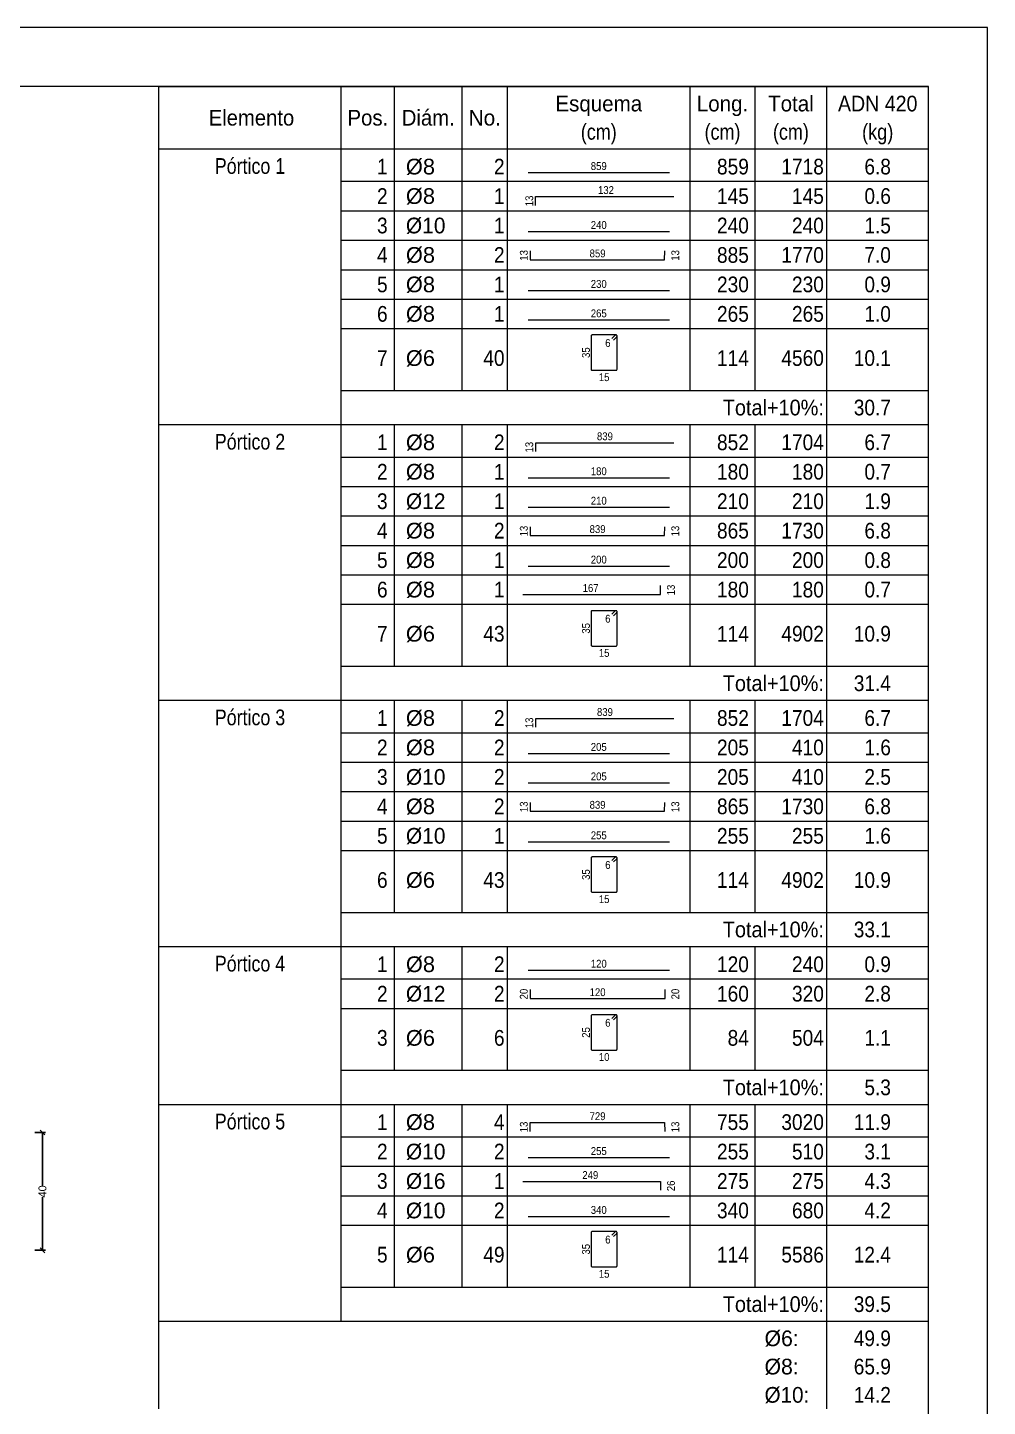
# Model space of a CAD drawing. Header units: millimetres. Extents: x 0 to 190, y -70 to 53.
# Drawn here: x 108.73 to 125.04, y -2.44 to 20.96 of the extents above; entities that cross this region are included whole.
import ezdxf
from ezdxf.enums import TextEntityAlignment as Align

# ---------------------------------------------------------------- set-up
doc = ezdxf.new("R2010")
doc.units = ezdxf.units.MM
for name, color, linetype, lineweight in [('DESPIECES_TABLA', 7, 'Continuous', 9), ('RECUAD_LIMITES', 2, 'Continuous', 0), ('RECUAD_MARCO', 1, 'Continuous', 20), ('SEC_COTAS_SEC_DIM_VIGA', 122, 'Continuous', 0), ('TABLAS', 1, 'Continuous', 9), ('TEXTO_TABLAS', 1, 'Continuous', 0), ('TEXTOS_COTAS_DESPIECES_TABLA', 1, 'Continuous', 0)]:
    doc.layers.add(name, color=color, linetype=linetype, lineweight=lineweight)
doc.styles.add('CYPETXT_0.2_romans', font='arial.ttf', dxfattribs={"height": 0.133333})
doc.styles.add('CYPETXT_romans', font='arial.ttf', dxfattribs={"height": 0.2})
doc.dimstyles.new('cype_oblique', dxfattribs={"dimtxt": 0.18, "dimasz": 0.18, "dimexe": 0.05, "dimexo": 0.05, "dimgap": 0, "dimtad": 0, "dimdec": 4, "dimzin": 0, "dimdsep": 46, "dimtxsty": 'CYPETXT_0.2_romans', "dimblk": 'OBLIQUE', "dimtsz": 0.04, "dimcen": 0.09, "dimadec": 0, "dimazin": 0, "dimtfac": 1, "dimtdec": 4, "dimtofl": 0, "dimtmove": 2, "dimatfit": 3, "dimfxl": 1, "dimtolj": 1, "dimtzin": 0, "dimarcsym": 0})

# ---------------------------------------------------------------- blocks, each defined once
blk = doc.blocks.new('*D454')
at = {"layer": 'Defpoints', "color": 0, "transparency": 16777216}
for p in [(108.807, 2.207), (108.984, 2.207), (108.807, 0.207)]:
    blk.add_point(p, dxfattribs=at)
at = {"layer": 'SEC_COTAS_SEC_DIM_VIGA', "color": 0, "lineweight": -2, "transparency": 16777216}
for p, q in [((108.857, 2.207), (109.034, 2.207)), ((109.024, 2.167), (108.944, 2.247)), ((108.984, 2.207), (108.984, 1.305)), ((108.984, 0.207), (108.984, 1.109)), ((109.024, 0.167), (108.944, 0.247)), ((108.857, 0.207), (109.034, 0.207))]:
    blk.add_line(p, q, dxfattribs=at)
at = {"layer": 'SEC_COTAS_SEC_DIM_VIGA', "color": 0, "transparency": 16777216, "insert": (108.984, 1.207), "char_height": 0.1333, "attachment_point": 5, "rotation": 90, "style": 'CYPETXT_0.2_romans'}
blk.add_mtext('\\A1;40', dxfattribs=at)
blk = doc.blocks.new('_OBLIQUE')
at = {"color": 0, "linetype": 'ByBlock', "lineweight": -2}
blk.add_line((-0.5, -0.5), (0.5, 0.5), dxfattribs=at)

msp = doc.modelspace()

# ---------------------------------------------------------------- linework, layer by layer
at = {"layer": 'DESPIECES_TABLA'}
for points in [[(117.23323, 18.50143), (119.63323, 18.50143)], [(117.36159, 17.94582), (117.36159, 18.09582), (119.70709, 18.09582)], [(117.23323, 17.50143), (119.63323, 17.50143)], [(117.26862, 17.17106), (117.26862, 17.02106), (119.55144, 17.02106), (119.55784, 17.17106)], [(117.23323, 16.50143), (119.63323, 16.50143)], [(117.23323, 16.00143), (119.63323, 16.00143)], [(118.68277, 15.65915), (118.7389, 15.71528), (118.74107, 15.71793), (118.74269, 15.72095), (118.74368, 15.72422), (118.74402, 15.72763), (118.74368, 15.73104), (118.74269, 15.73431), (118.74107, 15.73733), (118.7389, 15.73998), (118.73625, 15.74215), (118.73324, 15.74376), (118.72996, 15.74476), (118.72655, 15.74509), (118.32293, 15.74509), (118.31625, 15.74376), (118.31058, 15.73998), (118.30679, 15.73431), (118.30547, 15.72763), (118.30547, 15.16256), (118.30679, 15.15587), (118.31058, 15.15021), (118.31625, 15.14642), (118.32293, 15.14509), (118.72655, 15.14509), (118.73324, 15.14642), (118.7389, 15.15021), (118.74269, 15.15587), (118.74402, 15.16256), (118.74402, 15.72763), (118.74368, 15.73104), (118.74269, 15.73431), (118.74107, 15.73733), (118.7389, 15.73998), (118.73625, 15.74215), (118.73324, 15.74376), (118.72996, 15.74476), (118.72655, 15.74509), (118.72315, 15.74476), (118.71987, 15.74376), (118.71685, 15.74215), (118.7142, 15.73998), (118.65807, 15.68385)], [(117.36233, 13.7655), (117.36233, 13.9155), (119.707, 13.9155)], [(117.23323, 13.32143), (119.63323, 13.32143)], [(117.23323, 12.82143), (119.63323, 12.82143)], [(117.26862, 12.49106), (117.26862, 12.34106), (119.55129, 12.34106), (119.55784, 12.49106)], [(117.23323, 11.82143), (119.63323, 11.82143)], [(117.14093, 11.34076), (119.48321, 11.34076), (119.48321, 11.49076)], [(118.68277, 10.97915), (118.7389, 11.03528), (118.74107, 11.03793), (118.74269, 11.04095), (118.74368, 11.04422), (118.74402, 11.04763), (118.74368, 11.05104), (118.74269, 11.05431), (118.74107, 11.05733), (118.7389, 11.05998), (118.73625, 11.06215), (118.73324, 11.06376), (118.72996, 11.06476), (118.72655, 11.06509), (118.32293, 11.06509), (118.31625, 11.06376), (118.31058, 11.05998), (118.30679, 11.05431), (118.30547, 11.04763), (118.30547, 10.48256), (118.30679, 10.47587), (118.31058, 10.47021), (118.31625, 10.46642), (118.32293, 10.46509), (118.72655, 10.46509), (118.73324, 10.46642), (118.7389, 10.47021), (118.74269, 10.47587), (118.74402, 10.48256), (118.74402, 11.04763), (118.74368, 11.05104), (118.74269, 11.05431), (118.74107, 11.05733), (118.7389, 11.05998), (118.73625, 11.06215), (118.73324, 11.06376), (118.72996, 11.06476), (118.72655, 11.06509), (118.72315, 11.06476), (118.71987, 11.06376), (118.71685, 11.06215), (118.7142, 11.05998), (118.65807, 11.00385)], [(117.36233, 9.0855), (117.36233, 9.2355), (119.707, 9.2355)], [(117.23323, 8.64143), (119.63323, 8.64143)], [(117.23323, 8.14143), (119.63323, 8.14143)], [(117.26862, 7.81106), (117.26862, 7.66106), (119.55129, 7.66106), (119.55784, 7.81106)], [(117.23323, 7.14143), (119.63323, 7.14143)], [(118.68277, 6.79915), (118.7389, 6.85528), (118.74107, 6.85793), (118.74269, 6.86095), (118.74368, 6.86422), (118.74402, 6.86763), (118.74368, 6.87104), (118.74269, 6.87431), (118.74107, 6.87733), (118.7389, 6.87998), (118.73625, 6.88215), (118.73324, 6.88376), (118.72996, 6.88476), (118.72655, 6.88509), (118.32293, 6.88509), (118.31625, 6.88376), (118.31058, 6.87998), (118.30679, 6.87431), (118.30547, 6.86763), (118.30547, 6.30256), (118.30679, 6.29587), (118.31058, 6.29021), (118.31625, 6.28642), (118.32293, 6.28509), (118.72655, 6.28509), (118.73324, 6.28642), (118.7389, 6.29021), (118.74269, 6.29587), (118.74402, 6.30256), (118.74402, 6.86763), (118.74368, 6.87104), (118.74269, 6.87431), (118.74107, 6.87733), (118.7389, 6.87998), (118.73625, 6.88215), (118.73324, 6.88376), (118.72996, 6.88476), (118.72655, 6.88509), (118.72315, 6.88476), (118.71987, 6.88376), (118.71685, 6.88215), (118.7142, 6.87998), (118.65807, 6.82385)], [(117.23323, 4.96143), (119.63323, 4.96143)], [(117.26573, 4.63215), (117.26573, 4.48215), (119.56073, 4.48215), (119.56073, 4.63215)], [(118.68273, 4.11907), (118.73891, 4.17525), (118.74108, 4.17789), (118.7427, 4.18092), (118.74369, 4.1842), (118.74403, 4.18761), (118.74369, 4.19102), (118.7427, 4.19429), (118.74108, 4.19732), (118.73891, 4.19996), (118.73626, 4.20214), (118.73324, 4.20375), (118.72996, 4.20475), (118.72655, 4.20508), (118.32295, 4.20508), (118.31626, 4.20375), (118.31059, 4.19996), (118.3068, 4.19429), (118.30547, 4.18761), (118.30547, 3.62256), (118.3068, 3.61587), (118.31059, 3.6102), (118.31626, 3.60641), (118.32295, 3.60508), (118.72655, 3.60508), (118.73324, 3.60641), (118.73891, 3.6102), (118.7427, 3.61587), (118.74403, 3.62256), (118.74403, 4.18761), (118.74369, 4.19102), (118.7427, 4.19429), (118.74108, 4.19732), (118.73891, 4.19996), (118.73626, 4.20214), (118.73324, 4.20375), (118.72996, 4.20475), (118.72655, 4.20508), (118.72314, 4.20475), (118.71986, 4.20375), (118.71684, 4.20214), (118.71419, 4.19996), (118.65801, 4.14379)], [(117.26857, 2.22608), (117.26857, 2.37608), (119.55035, 2.37608), (119.55789, 2.22608)], [(117.23323, 1.78143), (119.63323, 1.78143)], [(117.14089, 1.37587), (119.48345, 1.37587), (119.48345, 1.22587)], [(117.23323, 0.78143), (119.63323, 0.78143)], [(118.68277, 0.43915), (118.7389, 0.49528), (118.74107, 0.49793), (118.74269, 0.50095), (118.74368, 0.50422), (118.74402, 0.50763), (118.74368, 0.51104), (118.74269, 0.51431), (118.74107, 0.51733), (118.7389, 0.51998), (118.73625, 0.52215), (118.73324, 0.52376), (118.72996, 0.52476), (118.72655, 0.52509), (118.32293, 0.52509), (118.31625, 0.52376), (118.31058, 0.51998), (118.30679, 0.51431), (118.30547, 0.50763), (118.30547, -0.05744), (118.30679, -0.06413), (118.31058, -0.06979), (118.31625, -0.07358), (118.32293, -0.07491), (118.72655, -0.07491), (118.73324, -0.07358), (118.7389, -0.06979), (118.74269, -0.06413), (118.74402, -0.05744), (118.74402, 0.50763), (118.74368, 0.51104), (118.74269, 0.51431), (118.74107, 0.51733), (118.7389, 0.51998), (118.73625, 0.52215), (118.73324, 0.52376), (118.72996, 0.52476), (118.72655, 0.52509), (118.72315, 0.52476), (118.71987, 0.52376), (118.71685, 0.52215), (118.7142, 0.51998), (118.65807, 0.46385)]]:
    msp.add_lwpolyline(points, dxfattribs=at)
at = {"layer": 'RECUAD_LIMITES'}
msp.add_lwpolyline([(65.63523, -21.03657), (125.03523, -21.03657), (125.03523, 20.96343), (65.63523, 20.96343), (65.63523, -21.03657)], close=True, dxfattribs=at)
at = {"layer": 'RECUAD_MARCO'}
msp.add_lwpolyline([(68.13523, -20.03657), (124.03523, -20.03657), (124.03523, 19.96343), (68.13523, 19.96343), (68.13523, -20.03657)], close=True, dxfattribs=at)
at = {"layer": 'TABLAS'}
for p, q in [((110.95923, 18.85343), (110.95923, 19.96343)), ((110.95923, 19.96343), (124.03523, 19.96343)), ((114.05923, 18.85343), (114.05923, 19.96343)), ((114.96323, 18.85343), (114.96323, 19.96343)), ((116.11123, 18.85343), (116.11123, 19.96343)), ((116.88323, 18.85343), (116.88323, 19.96343)), ((119.98323, 18.85343), (119.98323, 19.96343)), ((121.08723, 18.85343), (121.08723, 19.96343)), ((122.30723, 18.85343), (122.30723, 19.96343)), ((124.03523, 18.85343), (124.03523, 19.96343)), ((110.95923, 18.90343), (124.03523, 18.90343)), ((110.95923, 14.27343), (110.95923, 18.85343)), ((114.05923, 14.27343), (114.05923, 18.85343)), ((114.96323, 14.80343), (114.96323, 18.85343)), ((116.11123, 14.80343), (116.11123, 18.85343)), ((116.88323, 14.80343), (116.88323, 18.85343)), ((119.98323, 14.80343), (119.98323, 18.85343)), ((121.08723, 14.80343), (121.08723, 18.85343)), ((122.30723, 14.27343), (122.30723, 18.85343)), ((124.03523, 14.27343), (124.03523, 18.85343)), ((114.05923, 14.80343), (124.03523, 14.80343)), ((110.95923, 14.17343), (110.95923, 14.27343)), ((110.95923, 14.22343), (124.03523, 14.22343)), ((110.95923, 9.59343), (110.95923, 14.17343)), ((114.05923, 14.17343), (114.05923, 14.27343)), ((114.05923, 9.59343), (114.05923, 14.17343)), ((114.96323, 14.17343), (114.96323, 14.22343)), ((114.96323, 10.12343), (114.96323, 14.17343)), ((116.11123, 14.17343), (116.11123, 14.22343)), ((116.11123, 10.12343), (116.11123, 14.17343)), ((116.88323, 14.17343), (116.88323, 14.22343)), ((116.88323, 10.12343), (116.88323, 14.17343)), ((119.98323, 14.17343), (119.98323, 14.22343)), ((119.98323, 10.12343), (119.98323, 14.17343)), ((121.08723, 14.17343), (121.08723, 14.22343)), ((121.08723, 10.12343), (121.08723, 14.17343)), ((122.30723, 14.17343), (122.30723, 14.27343)), ((122.30723, 9.59343), (122.30723, 14.17343)), ((124.03523, 14.17343), (124.03523, 14.27343)), ((124.03523, 9.59343), (124.03523, 14.17343)), ((114.05923, 10.12343), (124.03523, 10.12343)), ((110.95923, 9.49343), (110.95923, 9.59343)), ((110.95923, 9.54343), (124.03523, 9.54343)), ((110.95923, 5.41343), (110.95923, 9.49343)), ((114.05923, 9.49343), (114.05923, 9.59343)), ((114.05923, 5.41343), (114.05923, 9.49343)), ((114.96323, 9.49343), (114.96323, 9.54343)), ((114.96323, 5.94343), (114.96323, 9.49343)), ((116.11123, 9.49343), (116.11123, 9.54343)), ((116.11123, 5.94343), (116.11123, 9.49343)), ((116.88323, 9.49343), (116.88323, 9.54343)), ((116.88323, 5.94343), (116.88323, 9.49343)), ((119.98323, 9.49343), (119.98323, 9.54343)), ((119.98323, 5.94343), (119.98323, 9.49343)), ((121.08723, 9.49343), (121.08723, 9.54343)), ((121.08723, 5.94343), (121.08723, 9.49343)), ((122.30723, 9.49343), (122.30723, 9.59343)), ((122.30723, 5.41343), (122.30723, 9.49343)), ((124.03523, 9.49343), (124.03523, 9.59343)), ((124.03523, 5.41343), (124.03523, 9.49343)), ((114.05923, 5.94343), (124.03523, 5.94343)), ((110.95923, 5.31343), (110.95923, 5.41343)), ((114.05923, 5.31343), (114.05923, 5.41343)), ((122.30723, 5.31343), (122.30723, 5.41343)), ((124.03523, 5.31343), (124.03523, 5.41343)), ((110.95923, 5.36343), (124.03523, 5.36343)), ((110.95923, 2.73343), (110.95923, 5.31343)), ((114.05923, 2.73343), (114.05923, 5.31343)), ((114.96323, 5.31343), (114.96323, 5.36343)), ((114.96323, 3.26343), (114.96323, 5.31343)), ((116.11123, 5.31343), (116.11123, 5.36343)), ((116.11123, 3.26343), (116.11123, 5.31343)), ((116.88323, 5.31343), (116.88323, 5.36343)), ((116.88323, 3.26343), (116.88323, 5.31343)), ((119.98323, 5.31343), (119.98323, 5.36343)), ((119.98323, 3.26343), (119.98323, 5.31343)), ((121.08723, 5.31343), (121.08723, 5.36343)), ((121.08723, 3.26343), (121.08723, 5.31343)), ((122.30723, 2.73343), (122.30723, 5.31343)), ((124.03523, 2.73343), (124.03523, 5.31343)), ((114.05923, 3.26343), (124.03523, 3.26343)), ((110.95923, 2.63343), (110.95923, 2.73343)), ((110.95923, 2.68343), (124.03523, 2.68343)), ((110.95923, -0.94657), (110.95923, 2.63343)), ((114.05923, 2.63343), (114.05923, 2.73343)), ((114.05923, -0.94657), (114.05923, 2.63343)), ((114.96323, 2.63343), (114.96323, 2.68343)), ((114.96323, -0.41657), (114.96323, 2.63343)), ((116.11123, 2.63343), (116.11123, 2.68343)), ((116.11123, -0.41657), (116.11123, 2.63343)), ((116.88323, 2.63343), (116.88323, 2.68343)), ((116.88323, -0.41657), (116.88323, 2.63343)), ((119.98323, 2.63343), (119.98323, 2.68343)), ((119.98323, -0.41657), (119.98323, 2.63343)), ((121.08723, 2.63343), (121.08723, 2.68343)), ((121.08723, -0.41657), (121.08723, 2.63343)), ((122.30723, 2.63343), (122.30723, 2.73343)), ((122.30723, -0.94657), (122.30723, 2.63343)), ((124.03523, 2.63343), (124.03523, 2.73343)), ((124.03523, -0.94657), (124.03523, 2.63343)), ((114.05923, -0.41657), (124.03523, -0.41657)), ((110.95923, -1.04657), (110.95923, -0.94657)), ((110.95923, -0.99657), (124.03523, -0.99657)), ((110.95923, -1.52657), (110.95923, -1.04657)), ((114.05923, -0.99657), (114.05923, -0.94657)), ((122.30723, -1.04657), (122.30723, -0.94657)), ((122.30723, -1.52657), (122.30723, -1.04657)), ((124.03523, -1.04657), (124.03523, -0.94657)), ((124.03523, -1.52657), (124.03523, -1.04657)), ((110.95923, -2.00657), (110.95923, -1.52657)), ((122.30723, -2.00657), (122.30723, -1.52657)), ((124.03523, -2.00657), (124.03523, -1.52657)), ((110.95923, -2.48657), (110.95923, -2.00657)), ((122.30723, -2.48657), (122.30723, -2.00657)), ((124.03523, -2.48657), (124.03523, -2.00657))]:
    msp.add_line(p, q, dxfattribs=at)
at = {"layer": 'TEXTO_TABLAS'}
for p, q in [((114.05923, 18.35343), (124.03523, 18.35343)), ((114.05923, 17.85343), (124.03523, 17.85343)), ((114.05923, 17.35343), (124.03523, 17.35343)), ((114.05923, 16.85343), (124.03523, 16.85343)), ((114.05923, 16.35343), (124.03523, 16.35343)), ((114.05923, 15.85343), (124.03523, 15.85343)), ((114.05923, 13.67343), (124.03523, 13.67343)), ((114.05923, 13.17343), (124.03523, 13.17343)), ((114.05923, 12.67343), (124.03523, 12.67343)), ((114.05923, 12.17343), (124.03523, 12.17343)), ((114.05923, 11.67343), (124.03523, 11.67343)), ((114.05923, 11.17343), (124.03523, 11.17343)), ((114.05923, 8.99343), (124.03523, 8.99343)), ((114.05923, 8.49343), (124.03523, 8.49343)), ((114.05923, 7.99343), (124.03523, 7.99343)), ((114.05923, 7.49343), (124.03523, 7.49343)), ((114.05923, 6.99343), (124.03523, 6.99343)), ((114.05923, 4.81343), (124.03523, 4.81343)), ((114.05923, 4.31343), (124.03523, 4.31343)), ((114.05923, 2.13343), (124.03523, 2.13343)), ((114.05923, 1.63343), (124.03523, 1.63343)), ((114.05923, 1.13343), (124.03523, 1.13343)), ((114.05923, 0.63343), (124.03523, 0.63343))]:
    msp.add_line(p, q, dxfattribs=at)

# ---------------------------------------------------------------- texts
at = {"layer": 'TEXTO_TABLAS', "style": 'CYPETXT_romans'}
for s, width, p in [('Esquema', 0.93681, (118.43323, 19.67343)), ('Long.', 0.9375, (120.53523, 19.67343)), ('Total', 0.935673, (121.69723, 19.67343)), ('ADN 420', 0.893197, (123.17123, 19.67343)), ('Elemento', 0.923378, (112.53423, 19.43343)), ('Pos.', 0.930268, (114.51123, 19.43343)), ('Diám.', 0.924488, (115.53723, 19.43343)), ('No.', 0.948905, (116.49723, 19.43343)), ('(cm)', 0.819001, (118.43323, 19.19343)), ('(cm)', 0.819001, (120.53523, 19.19343)), ('(cm)', 0.819001, (121.69723, 19.19343)), ('(kg)', 0.827954, (123.17123, 19.19343)), ('Pórtico 1', 0.813476, (112.50923, 18.61343)), ('Pórtico 2', 0.813476, (112.50923, 13.93343)), ('Pórtico 3', 0.813476, (112.50923, 9.25343)), ('Pórtico 4', 0.813476, (112.50923, 5.07343)), ('Pórtico 5', 0.813476, (112.50923, 2.39343))]:
    msp.add_text(s, height=0.266667, dxfattribs=dict(at, width=width)).set_placement(p, align=Align.MIDDLE_CENTER)
for s, height, width, p in [('1', 0.26667, 0.872274, (114.84723, 18.60343)), ('2', 0.26667, 0.872274, (116.83323, 18.60343)), ('859', 0.266667, 0.872274, (120.98323, 18.60343)), ('1718', 0.266667, 0.872274, (122.25723, 18.60343)), ('6.8', 0.266667, 0.868127, (123.39523, 18.60343)), ('2', 0.26667, 0.872274, (114.84723, 18.10343)), ('1', 0.26667, 0.872274, (116.83323, 18.10343)), ('145', 0.266667, 0.872274, (120.98323, 18.10343)), ('145', 0.266667, 0.872274, (122.25723, 18.10343)), ('0.6', 0.266667, 0.868127, (123.39523, 18.10343)), ('3', 0.26667, 0.872274, (114.84723, 17.60343)), ('1', 0.26667, 0.872274, (116.83323, 17.60343)), ('240', 0.266667, 0.872274, (120.98323, 17.60343)), ('240', 0.266667, 0.872274, (122.25723, 17.60343)), ('1.5', 0.266667, 0.868127, (123.39523, 17.60343)), ('4', 0.26667, 0.872274, (114.84723, 17.10343)), ('2', 0.26667, 0.872274, (116.83323, 17.10343)), ('885', 0.266667, 0.872274, (120.98323, 17.10343)), ('1770', 0.266667, 0.872274, (122.25723, 17.10343)), ('7.0', 0.266667, 0.868127, (123.39523, 17.10343)), ('5', 0.26667, 0.872274, (114.84723, 16.60343)), ('1', 0.26667, 0.872274, (116.83323, 16.60343)), ('230', 0.266667, 0.872274, (120.98323, 16.60343)), ('230', 0.266667, 0.872274, (122.25723, 16.60343)), ('0.9', 0.266667, 0.868127, (123.39523, 16.60343)), ('6', 0.26667, 0.872274, (114.84723, 16.10343)), ('1', 0.26667, 0.872274, (116.83323, 16.10343)), ('265', 0.266667, 0.872274, (120.98323, 16.10343)), ('265', 0.266667, 0.872274, (122.25723, 16.10343)), ('1.0', 0.266667, 0.868127, (123.39523, 16.10343)), ('7', 0.26667, 0.872274, (114.84723, 15.35343)), ('40', 0.266667, 0.872274, (116.83323, 15.35343)), ('114', 0.266667, 0.872274, (120.98323, 15.35343)), ('4560', 0.266667, 0.872274, (122.25723, 15.35343)), ('10.1', 0.266667, 0.869308, (123.39523, 15.35343)), ('Total+10%:', 0.266667, 0.906671, (122.25723, 14.51343)), ('30.7', 0.266667, 0.869308, (123.39523, 14.51343)), ('1', 0.26667, 0.872274, (114.84723, 13.92343)), ('2', 0.26667, 0.872274, (116.83323, 13.92343)), ('852', 0.266667, 0.872274, (120.98323, 13.92343)), ('1704', 0.266667, 0.872274, (122.25723, 13.92343)), ('6.7', 0.266667, 0.868127, (123.39523, 13.92343)), ('2', 0.26667, 0.872274, (114.84723, 13.42343)), ('1', 0.26667, 0.872274, (116.83323, 13.42343)), ('180', 0.266667, 0.872274, (120.98323, 13.42343)), ('180', 0.266667, 0.872274, (122.25723, 13.42343)), ('0.7', 0.266667, 0.868127, (123.39523, 13.42343)), ('3', 0.26667, 0.872274, (114.84723, 12.92343)), ('1', 0.26667, 0.872274, (116.83323, 12.92343)), ('210', 0.266667, 0.872274, (120.98323, 12.92343)), ('210', 0.266667, 0.872274, (122.25723, 12.92343)), ('1.9', 0.266667, 0.868127, (123.39523, 12.92343)), ('4', 0.26667, 0.872274, (114.84723, 12.42343)), ('2', 0.26667, 0.872274, (116.83323, 12.42343)), ('865', 0.266667, 0.872274, (120.98323, 12.42343)), ('1730', 0.266667, 0.872274, (122.25723, 12.42343)), ('6.8', 0.266667, 0.868127, (123.39523, 12.42343)), ('5', 0.26667, 0.872274, (114.84723, 11.92343)), ('1', 0.26667, 0.872274, (116.83323, 11.92343)), ('200', 0.266667, 0.872274, (120.98323, 11.92343)), ('200', 0.266667, 0.872274, (122.25723, 11.92343)), ('0.8', 0.266667, 0.868127, (123.39523, 11.92343)), ('6', 0.26667, 0.872274, (114.84723, 11.42343)), ('1', 0.26667, 0.872274, (116.83323, 11.42343)), ('180', 0.266667, 0.872274, (120.98323, 11.42343)), ('180', 0.266667, 0.872274, (122.25723, 11.42343)), ('0.7', 0.266667, 0.868127, (123.39523, 11.42343)), ('7', 0.26667, 0.872274, (114.84723, 10.67343)), ('43', 0.266667, 0.872274, (116.83323, 10.67343)), ('114', 0.266667, 0.872274, (120.98323, 10.67343)), ('4902', 0.266667, 0.872274, (122.25723, 10.67343)), ('10.9', 0.266667, 0.869308, (123.39523, 10.67343)), ('Total+10%:', 0.266667, 0.906671, (122.25723, 9.83343)), ('31.4', 0.266667, 0.869308, (123.39523, 9.83343)), ('1', 0.26667, 0.872274, (114.84723, 9.24343)), ('2', 0.26667, 0.872274, (116.83323, 9.24343)), ('852', 0.266667, 0.872274, (120.98323, 9.24343)), ('1704', 0.266667, 0.872274, (122.25723, 9.24343)), ('6.7', 0.266667, 0.868127, (123.39523, 9.24343)), ('2', 0.26667, 0.872274, (114.84723, 8.74343)), ('2', 0.26667, 0.872274, (116.83323, 8.74343)), ('205', 0.266667, 0.872274, (120.98323, 8.74343)), ('410', 0.266667, 0.872274, (122.25723, 8.74343)), ('1.6', 0.266667, 0.868127, (123.39523, 8.74343)), ('3', 0.26667, 0.872274, (114.84723, 8.24343)), ('2', 0.26667, 0.872274, (116.83323, 8.24343)), ('205', 0.266667, 0.872274, (120.98323, 8.24343)), ('410', 0.266667, 0.872274, (122.25723, 8.24343)), ('2.5', 0.266667, 0.868127, (123.39523, 8.24343)), ('4', 0.26667, 0.872274, (114.84723, 7.74343)), ('2', 0.26667, 0.872274, (116.83323, 7.74343)), ('865', 0.266667, 0.872274, (120.98323, 7.74343)), ('1730', 0.266667, 0.872274, (122.25723, 7.74343)), ('6.8', 0.266667, 0.868127, (123.39523, 7.74343)), ('5', 0.26667, 0.872274, (114.84723, 7.24343)), ('1', 0.26667, 0.872274, (116.83323, 7.24343)), ('255', 0.266667, 0.872274, (120.98323, 7.24343)), ('255', 0.266667, 0.872274, (122.25723, 7.24343)), ('1.6', 0.266667, 0.868127, (123.39523, 7.24343)), ('6', 0.26667, 0.872274, (114.84723, 6.49343)), ('43', 0.266667, 0.872274, (116.83323, 6.49343)), ('114', 0.266667, 0.872274, (120.98323, 6.49343)), ('4902', 0.266667, 0.872274, (122.25723, 6.49343)), ('10.9', 0.266667, 0.869308, (123.39523, 6.49343)), ('Total+10%:', 0.266667, 0.906671, (122.25723, 5.65343)), ('33.1', 0.266667, 0.869308, (123.39523, 5.65343)), ('1', 0.26667, 0.872274, (114.84723, 5.06343)), ('2', 0.26667, 0.872274, (116.83323, 5.06343)), ('120', 0.266667, 0.872274, (120.98323, 5.06343)), ('240', 0.266667, 0.872274, (122.25723, 5.06343)), ('0.9', 0.266667, 0.868127, (123.39523, 5.06343)), ('2', 0.26667, 0.872274, (114.84723, 4.56343)), ('2', 0.26667, 0.872274, (116.83323, 4.56343)), ('160', 0.266667, 0.872274, (120.98323, 4.56343)), ('320', 0.266667, 0.872274, (122.25723, 4.56343)), ('2.8', 0.266667, 0.868127, (123.39523, 4.56343)), ('3', 0.26667, 0.872274, (114.84723, 3.81343)), ('6', 0.26667, 0.872274, (116.83323, 3.81343)), ('84', 0.266667, 0.872274, (120.98323, 3.81343)), ('504', 0.266667, 0.872274, (122.25723, 3.81343)), ('1.1', 0.266667, 0.868127, (123.39523, 3.81343)), ('Total+10%:', 0.266667, 0.906671, (122.25723, 2.97343)), ('5.3', 0.266667, 0.868127, (123.39523, 2.97343)), ('1', 0.26667, 0.872274, (114.84723, 2.38343)), ('4', 0.26667, 0.872274, (116.83323, 2.38343)), ('755', 0.266667, 0.872274, (120.98323, 2.38343)), ('3020', 0.266667, 0.872274, (122.25723, 2.38343)), ('11.9', 0.266667, 0.869308, (123.39523, 2.38343)), ('2', 0.26667, 0.872274, (114.84723, 1.88343)), ('2', 0.26667, 0.872274, (116.83323, 1.88343)), ('255', 0.266667, 0.872274, (120.98323, 1.88343)), ('510', 0.266667, 0.872274, (122.25723, 1.88343)), ('3.1', 0.266667, 0.868127, (123.39523, 1.88343)), ('3', 0.26667, 0.872274, (114.84723, 1.38343)), ('1', 0.26667, 0.872274, (116.83323, 1.38343)), ('275', 0.266667, 0.872274, (120.98323, 1.38343)), ('275', 0.266667, 0.872274, (122.25723, 1.38343)), ('4.3', 0.266667, 0.868127, (123.39523, 1.38343)), ('4', 0.26667, 0.872274, (114.84723, 0.88343)), ('2', 0.26667, 0.872274, (116.83323, 0.88343)), ('340', 0.266667, 0.872274, (120.98323, 0.88343)), ('680', 0.266667, 0.872274, (122.25723, 0.88343)), ('4.2', 0.266667, 0.868127, (123.39523, 0.88343)), ('5', 0.26667, 0.872274, (114.84723, 0.13343)), ('49', 0.266667, 0.872274, (116.83323, 0.13343)), ('114', 0.266667, 0.872274, (120.98323, 0.13343)), ('5586', 0.266667, 0.872274, (122.25723, 0.13343)), ('12.4', 0.266667, 0.869308, (123.39523, 0.13343)), ('Total+10%:', 0.266667, 0.906671, (122.25723, -0.70657)), ('39.5', 0.266667, 0.869308, (123.39523, -0.70657)), ('49.9', 0.266667, 0.869308, (123.39523, -1.28657)), ('65.9', 0.266667, 0.869308, (123.39523, -1.76657)), ('14.2', 0.266667, 0.869308, (123.39523, -2.24657))]:
    msp.add_text(s, height=height, dxfattribs=dict(at, width=width)).set_placement(p, align=Align.MIDDLE_RIGHT)
for s, width, p in [('%%c8', 0.99505, (115.15723, 18.60343)), ('%%c8', 0.99505, (115.15723, 18.10343)), ('%%c10', 0.955414, (115.15723, 17.60343)), ('%%c8', 0.99505, (115.15723, 17.10343)), ('%%c8', 0.99505, (115.15723, 16.60343)), ('%%c8', 0.99505, (115.15723, 16.10343)), ('%%c6', 0.99505, (115.15723, 15.35343)), ('%%c8', 0.99505, (115.15723, 13.92343)), ('%%c8', 0.99505, (115.15723, 13.42343)), ('%%c12', 0.955414, (115.15723, 12.92343)), ('%%c8', 0.99505, (115.15723, 12.42343)), ('%%c8', 0.99505, (115.15723, 11.92343)), ('%%c8', 0.99505, (115.15723, 11.42343)), ('%%c6', 0.99505, (115.15723, 10.67343)), ('%%c8', 0.99505, (115.15723, 9.24343)), ('%%c8', 0.99505, (115.15723, 8.74343)), ('%%c10', 0.955414, (115.15723, 8.24343)), ('%%c8', 0.99505, (115.15723, 7.74343)), ('%%c10', 0.955414, (115.15723, 7.24343)), ('%%c6', 0.99505, (115.15723, 6.49343)), ('%%c8', 0.99505, (115.15723, 5.06343)), ('%%c12', 0.955414, (115.15723, 4.56343)), ('%%c6', 0.99505, (115.15723, 3.81343)), ('%%c8', 0.99505, (115.15723, 2.38343)), ('%%c10', 0.955414, (115.15723, 1.88343)), ('%%c16', 0.955414, (115.15723, 1.38343)), ('%%c10', 0.955414, (115.15723, 0.88343)), ('%%c6', 0.99505, (115.15723, 0.13343)), ('%%c6:', 0.966972, (121.24923, -1.28657)), ('%%c8:', 0.966972, (121.24923, -1.76657)), ('%%c10:', 0.940736, (121.24923, -2.24657))]:
    msp.add_text(s, height=0.266667, dxfattribs=dict(at, width=width)).set_placement(p, align=Align.MIDDLE_LEFT)
at = {"layer": 'TEXTOS_COTAS_DESPIECES_TABLA', "style": 'CYPETXT_romans', "width": 0.872274}
for s, p in [('859', (118.43323, 18.54543)), ('132', (118.55566, 18.13804)), ('240', (118.43323, 17.54543)), ('859', (118.41323, 17.06279)), ('230', (118.43323, 16.54543)), ('265', (118.43323, 16.04543)), ('839', (118.53802, 13.95836)), ('180', (118.43323, 13.36543)), ('210', (118.43323, 12.86543)), ('839', (118.41323, 12.38279)), ('200', (118.43323, 11.86543)), ('167', (118.29524, 11.38309)), ('839', (118.53802, 9.27836)), ('205', (118.43323, 8.68543)), ('205', (118.43323, 8.18543)), ('839', (118.41323, 7.70279)), ('255', (118.43323, 7.18543)), ('120', (118.43323, 5.00543)), ('120', (118.41323, 4.5217)), ('729', (118.41323, 2.41777)), ('255', (118.43323, 1.82543)), ('249', (118.28959, 1.41799)), ('340', (118.43323, 0.82543))]:
    msp.add_text(s, height=0.133333, dxfattribs=at).set_placement(p, align=Align.CENTER)
for s, p in [('13', (117.31937, 18.02082)), ('13', (117.22689, 17.09606)), ('35', (118.28245, 15.44509)), ('13', (117.31947, 13.8405)), ('13', (117.22689, 12.41606)), ('35', (118.28245, 10.76509)), ('13', (117.31947, 9.1605)), ('13', (117.22689, 7.73606)), ('35', (118.28245, 6.58509)), ('20', (117.22618, 4.55715)), ('25', (118.28243, 3.90508)), ('13', (117.22688, 2.30108)), ('35', (118.28245, 0.22509))]:
    msp.add_text(s, height=0.133333, rotation=90, dxfattribs=at).set_placement(p, align=Align.CENTER)
for s, p in [('13', (119.66624, 17.09606)), ('13', (119.66624, 12.41606)), ('13', (119.5922, 11.41576)), ('13', (119.66624, 7.73606)), ('20', (119.66695, 4.55715)), ('13', (119.66625, 2.30108)), ('26', (119.59224, 1.30087))]:
    msp.add_text(s, height=0.133333, rotation=90, dxfattribs=at).set_placement(p, align=Align.TOP_CENTER)
for p in [(118.63277, 15.60915), (118.63277, 10.92915), (118.63277, 6.74915), (118.63273, 4.06907), (118.63277, 0.38915)]:
    msp.add_text('6', height=0.13333, dxfattribs=at).set_placement(p, align=Align.MIDDLE_RIGHT)
for s, p in [('15', (118.52474, 15.09509)), ('15', (118.52474, 10.41509)), ('15', (118.52474, 6.23509)), ('10', (118.52475, 3.5551)), ('15', (118.52474, -0.12491))]:
    msp.add_text(s, height=0.133333, dxfattribs=at).set_placement(p, align=Align.TOP_CENTER)

# ---------------------------------------------------------------- dimensions: what is measured, and where the dimension line sits
at = {"layer": 'SEC_COTAS_SEC_DIM_VIGA'}
dim = msp.add_aligned_dim(p1=(108.80668, 0.20708), p2=(108.80668, 2.20708), distance=-0.17733, text='40', dimstyle='cype_oblique', dxfattribs=at)
dim.commit()
dim.dimension.update_dxf_attribs({"geometry": '*D454', "text_midpoint": (108.98401, 1.20708)})

doc.saveas('drawing.dxf')
